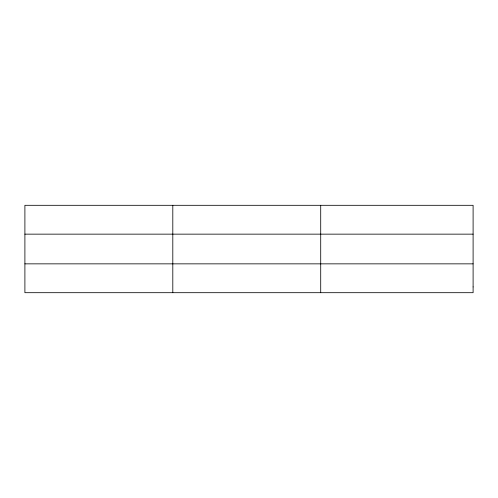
<?xml version="1.0" encoding="UTF-8"?>
<svg xmlns="http://www.w3.org/2000/svg" width="498" height="498" viewBox="0 0 498 498"><rect width="100%" height="100%" fill="white"/><g stroke="black" fill="none" stroke-linecap="round" stroke-linejoin="round"><path stroke-width="0.75" d="M172.806 292.693L172.806 205.307M320.712 292.693L320.712 205.307M24.9 234.147L473.1 234.147M24.9 263.853L473.1 263.853M473.1 286.923L473.1 292.693L24.9 292.693L24.9 205.307L473.1 205.307L473.1 286.923"/></g></svg>
